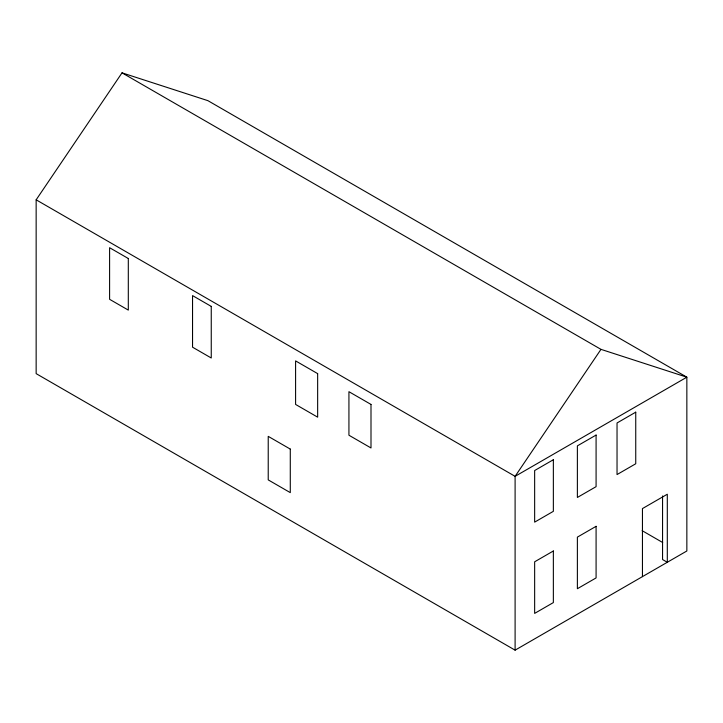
<?xml version="1.0" encoding="UTF-8"?>
<svg xmlns="http://www.w3.org/2000/svg" width="723" height="723" viewBox="0 0 723 723"><rect width="100%" height="100%" fill="white"/><g stroke="black" fill="none" stroke-linecap="round" stroke-linejoin="round"><path stroke-width="1.08" d="M36.15 199.819L122.024 72.842L207.899 100.66L686.85 377.18L686.85 550.989L515.101 650.158L36.15 373.637L36.15 199.819L515.101 476.34L686.85 377.18L600.976 349.363L122.024 72.842M600.976 349.363L515.101 476.34L515.101 650.158M642.132 530.664L662.684 542.521M662.557 495.96L662.557 559.539L667.302 562.277L667.302 494.234L642.449 508.585L642.449 576.629M553.357 459.729L534.649 470.537L534.649 522.133L553.357 511.324L553.357 459.729M596.086 435.065L577.379 445.865L577.379 497.46L596.086 486.66L596.086 435.065M635.743 412.164L617.035 422.973L617.035 474.568L635.743 463.759L635.743 412.164M553.357 550.989L534.649 561.798L534.649 613.393L553.357 602.584L553.357 550.989M596.086 526.326L577.379 537.126L577.379 588.721L596.086 577.921L596.086 526.326M128.305 258.509L109.598 247.709L109.598 299.304L128.305 310.104L128.305 258.509M211.252 306.398L192.544 295.599L192.544 347.194L211.252 357.993L211.252 306.398M317.65 373.628L295.59 360.894L295.59 404.428L317.65 417.171L317.65 373.628M370.998 404.428L348.929 391.694L348.929 435.228L370.998 447.962L370.998 404.428M290.284 449.091L268.224 436.358L268.224 479.891L290.284 492.625L290.284 449.091"/></g></svg>
